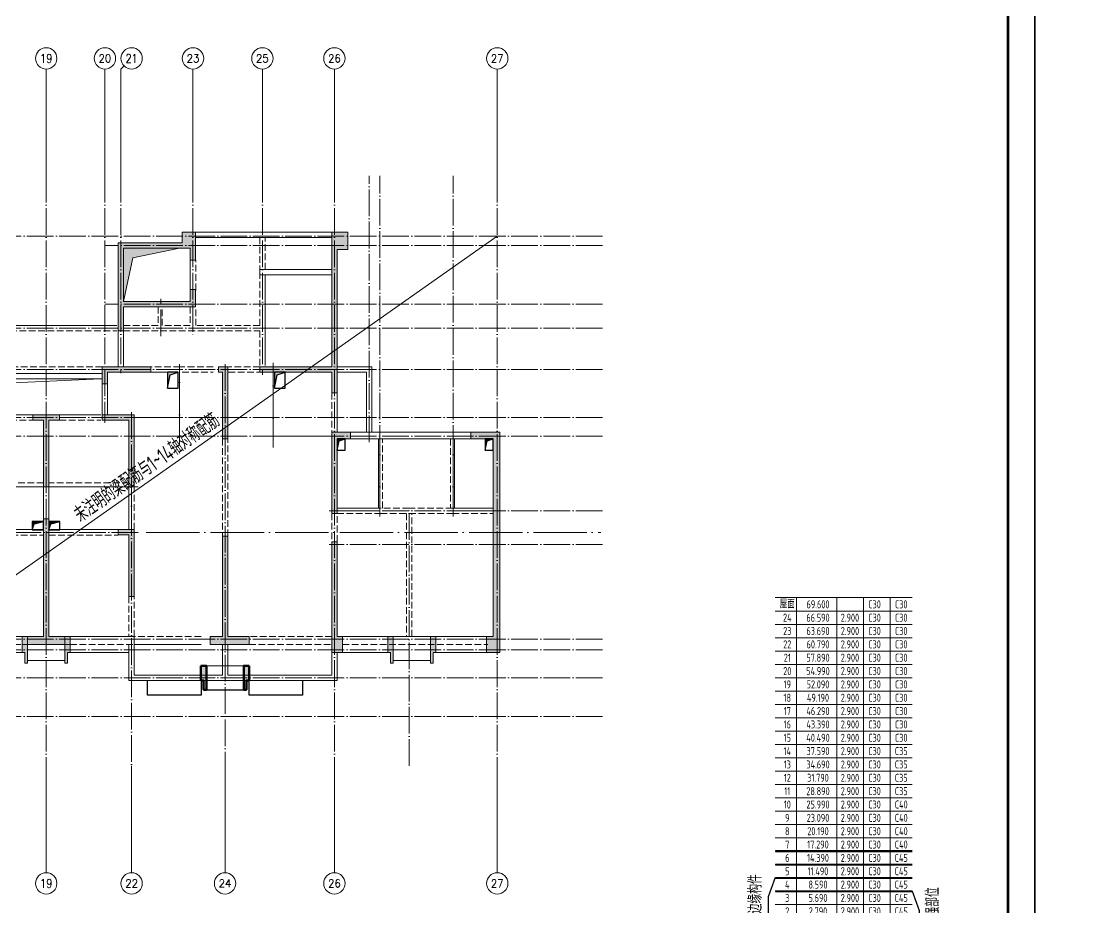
# Model space of a CAD drawing. Extents: x -129922 to 1190196, y -520662 to 139923.
# Drawn here: x 928330 to 967852, y -324683 to -291459 of the extents above; entities that cross this region are included whole.
import ezdxf
from ezdxf.enums import TextEntityAlignment as Align

# ---------------------------------------------------------------- set-up
doc = ezdxf.new("R2010")
doc.units = 0
doc.header["$LTSCALE"] = 1000
doc.header["$MEASUREMENT"] = 0
doc.linetypes.add('DASH', pattern=[0.35, 0.25, -0.1])
doc.linetypes.add('DOTE', pattern=[2.42, 2, -0.2, 0.02, -0.2])
for name, color, linetype, lineweight in [('A-墙体', 140, 'Continuous', 50), ('A-大样-填充', 8, 'Continuous', 9), ('A-标注-轴号', 3, 'Continuous', 15), ('A-标注-轴号文字', 7, 'Continuous', 15), ('A-轴线-塔楼', 1, 'DOTE', 9), ('A-轴线-隔墙', 41, 'DOTE', 9), ('S-基础-DQ', 6, 'Continuous', 20), ('S-墙柱-HATCH', 251, 'Continuous', 9), ('S-墙柱-WALL', 6, 'Continuous', 20), ('S-大样-DIM', 3, 'Continuous', 20), ('S-大样-HATCH', 251, 'Continuous', 9), ('S-大样-实线', 2, 'Continuous', 20), ('S-板-BEAM', 4, 'DASH', 20), ('S-板-BEAM-CON', 2, 'Continuous', 20), ('S-板-文字', 7, 'Continuous', 20), ('S-板-板面填充', 251, 'Continuous', 20), ('S-板-模板线条', 140, 'Continuous', 20), ('S-板-洞口边线', 211, 'Continuous', 20), ('S-梁-垂直原位标注', 140, 'Continuous', 20), ('S-轴网-轴线', 1, 'DOTE', 9), ('S-通用-TEXT', 7, 'Continuous', 20)]:
    doc.layers.add(name, color=color, linetype=linetype, lineweight=lineweight)
for name, color, linetype in [('HOLE', 5, 'Continuous'), ('HOLE_HATCH', 9, 'Continuous'), ('Y-云图图框', 7, 'Continuous')]:
    doc.layers.add(name, color=color, linetype=linetype)
doc.styles.add('_TCH_AXIS', font='COMPLEX.shx', dxfattribs={"bigfont": 'hztxt.shx'})
doc.styles.add('_YT_Name', font='', dxfattribs={"width": 0.8})
doc.styles.add('_YT_Sign_Text', font='ros.shx', dxfattribs={"width": 0.8, "bigfont": 'hztxt.shx'})
doc.styles.add('COMPLEX', font='COMPLEX')
doc.styles.get("Standard").update_dxf_attribs({"font": 'gbenor.shx', "bigfont": 'gbcbig.shx'})
doc.styles.add('TSSD_NORM', font='tssdeng.shx', dxfattribs={"width": 0.7, "bigfont": 'tssdchn.shx'})
doc.styles.add('TSSD_Rein', font='tssdeng.shx', dxfattribs={"width": 0.7, "bigfont": 'hztxt.shx'})
doc.styles.get('_YT_Name').set_extended_font_data('SimHei')

# ---------------------------------------------------------------- blocks, each defined once
blk = doc.blocks.new('20191023.11405152')
at = {"layer": 'S-大样-HATCH'}
h = blk.add_hatch(color=256, dxfattribs=at)
h.dxf.hatch_style = 1
h.paths.add_polyline_path([(-100, 0), (0, 0), (0, -400), (100, -400), (100, 600), (-100, 600)])
at = {"layer": 'S-大样-实线'}
blk.add_lwpolyline([(-100, 0), (0, 0), (0, -400), (100, -400), (100, 600), (-100, 600)], close=True, dxfattribs=at)
blk = doc.blocks.new('ECMCTK_A1_横_单行图名--0')
at = {"color": 4}
blk.add_lwpolyline([(0, 0), (841, 0), (841, 594), (0, 594)], close=True, dxfattribs=at)
at = {"const_width": 1}
blk.add_lwpolyline([(25, 10), (831, 10), (831, 584), (25, 584)], close=True, dxfattribs=at)
at = {"color": 80, "flags": 3}
for tag, height, p in [('YTHQINS', 3, (34.31, 585.5)), ('ECMCKEY', 3, (292.07, 288.23)), ('YTTQINS', 5.62, (848.03, 12.81)), ('YTFRAME', 3, (652.76, 5.84)), ('YTBARCODE_T1', 3, (749.78, 5.95))]:
    blk.add_attdef(tag, text='', height=height, dxfattribs=at).set_placement(p, align=Align.MIDDLE_CENTER)
for tag, height, style, width, p in [('证书编号', 4, '_YT_Sign_Text', 0.8, (708.87, 43.81)), ('审查批准号', 4, '_YT_Sign_Text', 0.8, (761.06, 43.81)), ('工程号', 4, '_YT_Sign_Text', 0.5, (804.08, 44.12)), ('设计单位', 6, '_YT_Name', 0.8, (623.75, 38.6)), ('建设单位', 4, '_YT_Sign_Text', 0.8, (734.96, 36.11)), ('阶段', 4, '_YT_Sign_Text', 0.8, (804.08, 35.81)), ('项目号', 4, '_YT_Sign_Text', 0.5, (822.08, 33.72)), ('项目名称', 4, '_YT_Sign_Text', 0.8, (734.96, 28.11)), ('专业', 4, '_YT_Sign_Text', 0.8, (804.08, 27.31)), ('图纸编号', 4, '_YT_Sign_Text', 0.5, (803.93, 19.36)), ('图纸名称', 4.5, '_YT_Name', 0.8, (735.39, 15.06)), ('出图比例', 4.2, '_YT_Sign_Text', 0.8, (681.82, 11.78)), ('日期', 4, '_YT_Sign_Text', 0.5, (803.88, 12.13)), ('版本号', 4, '_YT_Sign_Text', 0.8, (822.08, 13))]:
    blk.add_attdef(tag, text='', height=height, dxfattribs=dict(style=style, width=width)).set_placement(p, align=Align.CENTER)
at = {"style": '_YT_Sign_Text', "width": 0.8, "flags": 3}
for tag, p, height in [('[审定人]', (590.95, 27.81), 4.1), ('{审定人}', (605.87, 26.45), 6.24), ('[校对人]', (642.23, 27.82), 4.1), ('{校对人}', (658.35, 26.53), 6.24), ('[审核人]', (591.01, 19.76), 4.1), ('{审核人}', (606.98, 18.44), 6.24), ('[设计人]', (642.47, 20.21), 4.1), ('{设计人}', (658.48, 18.54), 6.24), ('[项目负责人]', (590.78, 12.01), 4.1), ('{项目负责人}', (608.28, 10.72), 6.24), ('[专业负责人]', (642.74, 11.77), 4.1), ('{专业负责人}', (658.58, 10.36), 6.24)]:
    blk.add_attdef(tag, p, '', height=height, dxfattribs=at)
at = {"color": 80, "flags": 3}
for tag, p in [('YTBZSIT', (25, 10)), ('EXT_TK_LEFT', (25, 10)), ('YTQRCODE', (551.04, 11.91))]:
    blk.add_attdef(tag, p, '', height=3, dxfattribs=at)
blk = doc.blocks.new('27F')
at = {"layer": 'S-通用-TEXT'}
for p, q in [((1009, 15068), (6141, 15068)), ((1809, 15068), (1809, 1293)), ((3309, 15068), (3309, 1293)), ((4309, 1293), (4309, 15068)), ((5309, 1293), (5309, 15068)), ((1009, 14568), (6141, 14568)), ((1009, 14068), (6141, 14068)), ((1009, 13568), (6141, 13568)), ((1009, 13068), (6141, 13068)), ((1009, 12568), (6141, 12568)), ((1009, 12068), (6141, 12068)), ((1009, 11568), (6141, 11568)), ((1009, 11068), (6141, 11068)), ((1009, 10568), (6141, 10568)), ((1009, 10068), (6141, 10068)), ((1009, 9568), (6141, 9568)), ((1009, 9068), (6141, 9068)), ((1009, 8568), (6141, 8568)), ((1009, 8068), (6141, 8068)), ((1009, 7568), (6141, 7568)), ((1009, 7068), (6141, 7068)), ((1009, 6568), (6141, 6568)), ((1009, 6068), (6141, 6068)), ((1009, 5568), (6141, 5568)), ((1009, 5068), (6141, 5068)), ((1009, 4568), (6141, 4568)), ((1009, 4068), (6141, 4068)), ((1009, 3568), (6141, 3568)), ((1009, 3068), (6141, 3068)), ((1009, 2068), (6141, 2068)), ((1009, 2007), (6141, 2007)), ((1009, 1293), (6141, 1293))]:
    blk.add_line(p, q, dxfattribs=at)
at = {"layer": 'S-通用-TEXT', "linetype": 'DASH'}
for p, q in [((1009, 2629), (6141, 2629)), ((1009, 2568), (6141, 2568)), ((1009, 2568), (6141, 2568)), ((1009, 2568), (6141, 2568))]:
    blk.add_line(p, q, dxfattribs=at)
at = {"layer": 'S-通用-TEXT'}
for points in [[(1009, 4586, 50, 50, 0), (744, 3854, 50, 50, 0), (745, 2735, 50, 50, 0), (1009, 2068, 0, 0, 0)], [(6141, 4074, 50, 50, 0), (6406, 3342, 50, 50, 0), (6406, 2735, 50, 50, 0), (6141, 2068, 0, 0, 0)]]:
    blk.add_lwpolyline(points, format="xyseb", dxfattribs=at)
at = {"layer": 'S-通用-TEXT', "const_width": 50}
blk.add_lwpolyline([(2361, 0), (4977, 0)], dxfattribs=at)
at = {"layer": 'S-通用-TEXT', "style": 'TSSD_Rein', "width": 0.7}
for s, p in [('屋面', (1459, 14818)), ('69.600', (2609, 14818)), ('C30', (4728, 14818)), ('C30', (5728, 14818)), ('24', (1459, 14318)), ('66.590', (2609, 14318)), ('2.900', (3806, 14318)), ('C30', (4728, 14318)), ('C30', (5728, 14318)), ('23', (1459, 13818)), ('63.690', (2609, 13818)), ('2.900', (3806, 13818)), ('C30', (4728, 13818)), ('C30', (5728, 13818)), ('22', (1459, 13318)), ('60.790', (2609, 13318)), ('2.900', (3806, 13318)), ('C30', (4728, 13318)), ('C30', (5728, 13318)), ('21', (1459, 12818)), ('57.890', (2609, 12818)), ('2.900', (3806, 12818)), ('C30', (4728, 12818)), ('C30', (5728, 12818)), ('20', (1459, 12318)), ('54.990', (2609, 12318)), ('2.900', (3806, 12318)), ('C30', (4728, 12318)), ('C30', (5728, 12318)), ('19', (1459, 11818)), ('52.090', (2609, 11818)), ('2.900', (3806, 11818)), ('C30', (4728, 11818)), ('C30', (5728, 11818)), ('18', (1459, 11318)), ('49.190', (2609, 11318)), ('2.900', (3806, 11318)), ('C30', (4728, 11318)), ('C30', (5728, 11318)), ('17', (1459, 10818)), ('46.290', (2609, 10818)), ('2.900', (3806, 10818)), ('C30', (4728, 10818)), ('C30', (5728, 10818)), ('16', (1459, 10318)), ('43.390', (2609, 10318)), ('2.900', (3806, 10318)), ('C30', (4728, 10318)), ('C30', (5728, 10318)), ('15', (1459, 9818)), ('40.490', (2609, 9818)), ('2.900', (3806, 9818)), ('C30', (4728, 9818)), ('C30', (5728, 9818)), ('14', (1459, 9318)), ('37.590', (2609, 9318)), ('2.900', (3806, 9318)), ('C30', (4728, 9318)), ('13', (1459, 8818)), ('34.690', (2609, 8818)), ('2.900', (3806, 8818)), ('C30', (4728, 8818)), ('12', (1459, 8318)), ('31.790', (2609, 8318)), ('2.900', (3806, 8318)), ('C30', (4728, 8318)), ('11', (1459, 7818)), ('28.890', (2609, 7818)), ('2.900', (3806, 7818)), ('C30', (4728, 7818)), ('10', (1459, 7318)), ('25.990', (2609, 7318)), ('2.900', (3806, 7318)), ('C30', (4728, 7318)), ('C40', (5728, 7318)), ('9', (1459, 6818)), ('23.090', (2609, 6818)), ('2.900', (3806, 6818)), ('C30', (4728, 6818)), ('C40', (5728, 6818)), ('8', (1459, 6318)), ('20.190', (2609, 6318)), ('2.900', (3806, 6318)), ('C30', (4728, 6318)), ('C40', (5728, 6318)), ('7', (1459, 5818)), ('17.290', (2609, 5818)), ('2.900', (3806, 5818)), ('C30', (4728, 5818)), ('C40', (5728, 5818)), ('6', (1459, 5318)), ('14.390', (2609, 5318)), ('2.900', (3806, 5318)), ('C30', (4728, 5318)), ('5', (1459, 4818)), ('11.490', (2609, 4818)), ('2.900', (3806, 4818)), ('C30', (4728, 4818)), ('4', (1459, 4318)), ('8.590', (2609, 4318)), ('2.900', (3806, 4318)), ('C30', (4728, 4318)), ('3', (1459, 3818)), ('5.690', (2609, 3818)), ('2.900', (3806, 3818)), ('C30', (4728, 3818)), ('2', (1459, 3318)), ('2.790', (2609, 3318)), ('2.900', (3806, 3318)), ('C30', (4728, 3318)), ('1', (1459, 2818)), ('-0.150', (2520, 2818)), ('2.940', (3806, 2818)), ('C30', (4728, 2818)), ('-1', (1349, 2318)), ('基础顶', (2520, 2318)), ('按实际', (3806, 2318)), ('详地下室', (4792, 2318)), ('标高 Hg', (2609, 1827)), ('层高', (3806, 1827)), ('梁、板', (4726, 1833)), ('墙、柱', (5726, 1833)), ('层号', (1459, 1674)), ('（m）', (2609, 1475)), ('（m）', (3806, 1475)), ('砼标号', (4726, 1480)), ('砼标号', (5726, 1480))]:
    blk.add_text(s, height=300, dxfattribs=at).set_placement(p, align=Align.MIDDLE_CENTER)
at = {"layer": 'S-通用-TEXT', "color": 6, "style": 'TSSD_Rein', "width": 0.7}
for s, p in [('C35', (5728, 9318)), ('C35', (5728, 8818)), ('C35', (5728, 8318)), ('C35', (5728, 7818)), ('C45', (5728, 5318)), ('C45', (5728, 4818)), ('C45', (5728, 4318)), ('C45', (5728, 3818)), ('C45', (5728, 3318)), ('C45', (5728, 2818)), ('C45', (5728, 2318))]:
    blk.add_text(s, height=300, dxfattribs=at).set_placement(p, align=Align.MIDDLE_CENTER)
at = {"layer": 'S-通用-TEXT', "color": 7, "style": 'TSSD_Rein', "width": 0.7}
for s, p in [('约束边缘构件', (500, 2502)), ('底部加强部位', (7150, 2013))]:
    blk.add_text(s, height=500, rotation=90, dxfattribs=at).set_placement(p)
at = {"layer": 'S-通用-TEXT', "style": 'TSSD_NORM', "width": 0.7}
for s, p in [('结 构 层 楼 面 ', (2665, 706)), ('标 高 砼 标 号', (2665, 106))]:
    blk.add_text(s, height=400, dxfattribs=at).set_placement(p)
blk = doc.blocks.new('24F')
at = {"layer": 'S-通用-TEXT'}
blk.add_blockref('27F', (0, 0), dxfattribs=at)
blk = doc.blocks.new('sfdhgfjhgfkjhgkjhgk')
at = {"layer": 'S-板-BEAM'}
for p, q in [((6627091, -1417404), (6627091, -1418704)), ((6627291, -1418604), (6627291, -1417404)), ((6624691, -1419379), (6624691, -1418254)), ((6627091, -1418704), (6627091, -1420704)), ((6623291, -1420004), (6623291, -1420704)), ((6623441, -1420704), (6623441, -1420004)), ((6624491, -1420004), (6624491, -1420704)), ((6624691, -1420704), (6624691, -1420004)), ((6623291, -1420704), (6621991, -1420704)), ((6624491, -1420704), (6623441, -1420704)), ((6627091, -1420704), (6624691, -1420704)), ((6615291, -1420904), (6621741, -1420904)), ((6621991, -1420904), (6623366, -1420904)), ((6623366, -1420904), (6627091, -1420904)), ((6627091, -1420904), (6627091, -1422204)), ((6621191, -1422254), (6616991, -1422254)), ((6624116, -1422254), (6623016, -1422254)), ((6625341, -1422254), (6624116, -1422254)), ((6627091, -1422254), (6625916, -1422254)), ((6624191, -1422454), (6625341, -1422454)), ((6625916, -1422454), (6627641, -1422454)), ((6629791, -1423224), (6629791, -1424704)), ((6617041, -1424254), (6618591, -1424254)), ((6619591, -1424254), (6621141, -1424254)), ((6625691, -1424954), (6625691, -1428604)), ((6625891, -1428604), (6625891, -1424954)), ((6631691, -1427554), (6631691, -1424954)), ((6634241, -1424954), (6634241, -1427554)), ((6618991, -1426604), (6615991, -1426604)), ((6622191, -1426604), (6619191, -1426604)), ((6622391, -1428354), (6622391, -1426754)), ((6629791, -1427754), (6629791, -1428804)), ((6629991, -1427754), (6631616, -1427754)), ((6629991, -1428804), (6629991, -1427754)), ((6632691, -1427554), (6631616, -1427554)), ((6631616, -1427754), (6632691, -1427754)), ((6632591, -1427754), (6632591, -1432354)), ((6634316, -1427554), (6632691, -1427554)), ((6632691, -1427754), (6634316, -1427754)), ((6632791, -1432354), (6632791, -1427754)), ((6634316, -1427754), (6635841, -1427754)), ((6616391, -1428554), (6618991, -1428554)), ((6619191, -1428554), (6621791, -1428554)), ((6622191, -1430854), (6622191, -1432354)), ((6622391, -1432354), (6622391, -1430854)), ((6615791, -1432654), (6618191, -1432654)), ((6619991, -1432654), (6622391, -1432654)), ((6624891, -1432354), (6622391, -1432354)), ((6629791, -1432354), (6626691, -1432354)), ((6626691, -1432654), (6629791, -1432654)), ((6630191, -1432654), (6632691, -1432654)), ((6632691, -1432654), (6635641, -1432654))]:
    blk.add_line(p, q, dxfattribs=at)
at = {"layer": 'S-板-BEAM-CON'}
for p, q in [((6627191, -1417204), (6624691, -1417204)), ((6629791, -1417204), (6627191, -1417204)), ((6624691, -1417404), (6627191, -1417404)), ((6627191, -1417404), (6629791, -1417404)), ((6624491, -1418254), (6624491, -1419379)), ((6629791, -1418604), (6627091, -1418604)), ((6627091, -1418804), (6629791, -1418804)), ((6627291, -1422204), (6627291, -1418804)), ((6621741, -1420704), (6615291, -1420704)), ((6621791, -1420904), (6621791, -1422254)), ((6621991, -1422254), (6621991, -1420904)), ((6631291, -1422254), (6629991, -1422254)), ((6631291, -1424704), (6631291, -1422254)), ((6616991, -1422504), (6621191, -1422504)), ((6616991, -1422704), (6621191, -1422704)), ((6623016, -1422454), (6624041, -1422454)), ((6629991, -1422454), (6631091, -1422454)), ((6631091, -1422454), (6631091, -1424704)), ((6621191, -1422894), (6621191, -1424054)), ((6621391, -1424054), (6621391, -1422894)), ((6629991, -1424704), (6629991, -1423224)), ((6618591, -1424054), (6617041, -1424054)), ((6621141, -1424054), (6619591, -1424054)), ((6631191, -1424704), (6630491, -1424704)), ((6631616, -1424704), (6631191, -1424704)), ((6634316, -1424704), (6631616, -1424704)), ((6635001, -1424704), (6634316, -1424704)), ((6630491, -1424954), (6631191, -1424954)), ((6631191, -1424954), (6631616, -1424954)), ((6631541, -1424954), (6631541, -1427554)), ((6634316, -1424954), (6631616, -1424954)), ((6631616, -1424954), (6634316, -1424954)), ((6634316, -1424954), (6635001, -1424954)), ((6634391, -1427554), (6634391, -1424954)), ((6615991, -1426754), (6618991, -1426754)), ((6618991, -1426754), (6618991, -1428354)), ((6619191, -1426754), (6622191, -1426754)), ((6619191, -1426754), (6619191, -1428354)), ((6622191, -1426754), (6622191, -1428354)), ((6631616, -1427554), (6629991, -1427554)), ((6635841, -1427554), (6634316, -1427554)), ((6618991, -1428354), (6616391, -1428354)), ((6621791, -1428354), (6619191, -1428354)), ((6618191, -1432354), (6615791, -1432354)), ((6622391, -1432354), (6619991, -1432354)), ((6622191, -1432654), (6622191, -1434004)), ((6622391, -1433804), (6622391, -1432354)), ((6622391, -1432654), (6624891, -1432654)), ((6625691, -1432654), (6625691, -1433804)), ((6625891, -1433804), (6625891, -1432654)), ((6632691, -1432354), (6630191, -1432354)), ((6635641, -1432354), (6632691, -1432354)), ((6629791, -1432954), (6629791, -1433804)), ((6629991, -1434004), (6629991, -1432954)), ((6625691, -1433804), (6622391, -1433804)), ((6629791, -1433804), (6625891, -1433804)), ((6622191, -1434004), (6625791, -1434004)), ((6625791, -1434004), (6629991, -1434004))]:
    blk.add_line(p, q, dxfattribs=at)
at = {"layer": 'S-板-模板线条', "lineweight": -3}
for p, q in [((6622891, -1434554), (6622891, -1434004)), ((6624891, -1434004), (6624891, -1434554)), ((6626691, -1434554), (6626691, -1434004)), ((6628691, -1434004), (6628691, -1434554)), ((6624891, -1434554), (6622891, -1434554)), ((6625091, -1434354), (6626491, -1434354)), ((6628691, -1434554), (6626691, -1434554))]:
    blk.add_line(p, q, dxfattribs=at)
at = {"layer": 'S-板-模板线条', "ltscale": 0.5}
blk.add_lwpolyline([(6636091, -1432954), (6633591, -1432954), (6633591, -1433354), (6633491, -1433354), (6633491, -1433254), (6632091, -1433254), (6632091, -1433354), (6631991, -1433354), (6631991, -1432954), (6629991, -1432954), (6629991, -1434004), (6626691, -1434004), (6626691, -1433454), (6624891, -1433454), (6624891, -1434004), (6622191, -1434004), (6622191, -1432954), (6619891, -1432954), (6619891, -1433354), (6619791, -1433354), (6619791, -1433254), (6618391, -1433254), (6618391, -1433354), (6618291, -1433354), (6618291, -1432954), (6615991, -1432954)], dxfattribs=at)
blk = doc.blocks.new('_AXISO')
blk.add_circle((0, 0), 0.5)
at = {"layer": 'S-板-文字', "style": 'COMPLEX', "width": 1.041667}
blk.add_attdef('A', text='', height=0.56, dxfattribs=at).set_placement((-0.25, -0.28), (0.25, -0.28), align=Align.FIT)
blk = doc.blocks.new('ZHOUWANG3')
at = {"layer": 'A-标注-轴号'}
for p, q in [((118952, 248942), (118952, 252942)), ((121152, 248942), (121152, 252942)), ((121869, 253059), (121752, 252942)), ((121752, 248942), (121752, 252942)), ((124452, 248942), (124452, 252942)), ((127052, 248942), (127052, 252942)), ((129752, 248942), (129752, 252942)), ((135852, 248942), (135852, 252942)), ((118952, 226834), (118952, 222834)), ((122152, 226834), (122152, 222834)), ((125652, 226834), (125652, 222834)), ((129752, 226834), (129752, 222834)), ((135852, 226834), (135852, 222834))]:
    blk.add_line(p, q, dxfattribs=at)
at = {"layer": 'A-轴线-塔楼', "linetype": 'DOTE', "ltscale": 0.5}
for p, q in [((118952, 248942), (118952, 226834)), ((121152, 248942), (121152, 239686)), ((121752, 248942), (121752, 241550)), ((124452, 248942), (124452, 242986)), ((127052, 248942), (127052, 241486)), ((129752, 248942), (129752, 226834)), ((135852, 248942), (135852, 226834)), ((139798, 246686), (85362, 246686)), ((139798, 246336), (121152, 246336)), ((139798, 244136), (121152, 244136)), ((139798, 243236), (85362, 243236)), ((125652, 241886), (125652, 226834)), ((139798, 241686), (85362, 241686)), ((122152, 240086), (122152, 225988)), ((139798, 239886), (85362, 239886)), ((139798, 239186), (85362, 239186)), ((122394, 235586), (101608, 235586)), ((139798, 231586), (85362, 231586)), ((139798, 228686), (85362, 228686))]:
    blk.add_line(p, q, dxfattribs=at)
at = {"layer": 'A-轴线-隔墙', "ltscale": 0.5}
for p, q in [((131052, 238966), (131052, 248942)), ((131452, 236186), (131452, 248942)), ((134202, 236186), (134202, 248942)), ((123252, 242936), (123252, 244336)), ((123952, 238886), (123952, 241886)), ((127452, 238770), (127452, 241936)), ((122394, 237286), (101608, 237286)), ((139798, 236386), (129552, 236386)), ((132552, 226834), (132552, 236486)), ((139798, 235136), (129552, 235136)), ((139798, 231186), (85362, 231186)), ((139798, 230136), (85362, 230136))]:
    blk.add_line(p, q, dxfattribs=at)
at = {"layer": 'A-标注-轴号'}
ref = blk.add_blockref('_AXISO', (118952, 253342), dxfattribs=dict(at, xscale=800, yscale=800, zscale=800))
ref.add_attrib('A', '19', dxfattribs={"layer": 'A-标注-轴号文字', "height": 328.4, "style": '_TCH_AXIS'}).set_placement((118725, 253178), (119179, 253178), align=Align.FIT)
ref = blk.add_blockref('_AXISO', (121152, 253342), dxfattribs=dict(at, xscale=800, yscale=800, zscale=800))
ref.add_attrib('A', '20', dxfattribs={"layer": 'A-标注-轴号文字', "height": 294.3, "style": '_TCH_AXIS'}).set_placement((120914, 253195), (121390, 253195), align=Align.FIT)
ref = blk.add_blockref('_AXISO', (122152, 253342), dxfattribs=dict(at, xscale=800, yscale=800, zscale=800))
ref.add_attrib('A', '21', dxfattribs={"layer": 'A-标注-轴号文字', "height": 328.4, "style": '_TCH_AXIS'}).set_placement((121925, 253178), (122379, 253178), align=Align.FIT)
ref = blk.add_blockref('_AXISO', (124452, 253342), dxfattribs=dict(at, xscale=800, yscale=800, zscale=800))
ref.add_attrib('A', '23', dxfattribs={"layer": 'A-标注-轴号文字', "height": 294.3, "style": '_TCH_AXIS'}).set_placement((124214, 253195), (124690, 253195), align=Align.FIT)
ref = blk.add_blockref('_AXISO', (127052, 253342), dxfattribs=dict(at, xscale=800, yscale=800, zscale=800))
ref.add_attrib('A', '25', dxfattribs={"layer": 'A-标注-轴号文字', "height": 294.3, "style": '_TCH_AXIS'}).set_placement((126814, 253195), (127290, 253195), align=Align.FIT)
ref = blk.add_blockref('_AXISO', (129752, 253342), dxfattribs=dict(at, xscale=800, yscale=800, zscale=800))
ref.add_attrib('A', '26', dxfattribs={"layer": 'A-标注-轴号文字', "height": 294.3, "style": '_TCH_AXIS'}).set_placement((129514, 253195), (129990, 253195), align=Align.FIT)
ref = blk.add_blockref('_AXISO', (135852, 253342), dxfattribs=dict(at, xscale=800, yscale=800, zscale=800))
ref.add_attrib('A', '27', dxfattribs={"layer": 'A-标注-轴号文字', "height": 294.3, "style": '_TCH_AXIS'}).set_placement((135614, 253195), (136090, 253195), align=Align.FIT)
ref = blk.add_blockref('_AXISO', (118952, 222434), dxfattribs=dict(at, xscale=800, yscale=800, zscale=800))
ref.add_attrib('A', '19', dxfattribs={"layer": 'A-标注-轴号文字', "height": 328.4, "style": '_TCH_AXIS'}).set_placement((118725, 222269), (119179, 222269), align=Align.FIT)
ref = blk.add_blockref('_AXISO', (122152, 222434), dxfattribs=dict(at, xscale=800, yscale=800, zscale=800))
ref.add_attrib('A', '22', dxfattribs={"layer": 'A-标注-轴号文字', "height": 294.3, "style": '_TCH_AXIS'}).set_placement((121914, 222286), (122390, 222286), align=Align.FIT)
ref = blk.add_blockref('_AXISO', (125652, 222434), dxfattribs=dict(at, xscale=800, yscale=800, zscale=800))
ref.add_attrib('A', '24', dxfattribs={"layer": 'A-标注-轴号文字', "height": 282.2, "style": '_TCH_AXIS'}).set_placement((125410, 222293), (125894, 222293), align=Align.FIT)
ref = blk.add_blockref('_AXISO', (129752, 222434), dxfattribs=dict(at, xscale=800, yscale=800, zscale=800))
ref.add_attrib('A', '26', dxfattribs={"layer": 'A-标注-轴号文字', "height": 294.3, "style": '_TCH_AXIS'}).set_placement((129514, 222286), (129990, 222286), align=Align.FIT)
ref = blk.add_blockref('_AXISO', (135852, 222434), dxfattribs=dict(at, xscale=800, yscale=800, zscale=800))
ref.add_attrib('A', '27', dxfattribs={"layer": 'A-标注-轴号文字', "height": 294.3, "style": '_TCH_AXIS'}).set_placement((135614, 222286), (136090, 222286), align=Align.FIT)
blk = doc.blocks.new('sgjhfgjhgj')
at = {"layer": 'HOLE_HATCH', "ltscale": 0.5}
for points in [[(295419, 605212), (295819, 605212), (295519, 605112), (295419, 604612)], [(299419, 605212), (299819, 605212), (299519, 605112), (299419, 604612)], [(301769, 602712), (302069, 602712), (301844, 602637), (301769, 602292)], [(307319, 602712), (307619, 602712), (307394, 602637), (307319, 602292)], [(290348, 599612), (290769, 599612), (290423, 599537), (290348, 599312)], [(290969, 599612), (291381, 599612), (291044, 599537), (290969, 599312)]]:
    blk.add_hatch(color=256, dxfattribs=at).paths.add_polyline_path(points)
at = {"layer": 'HOLE', "ltscale": 0.5}
for points in [[(295419, 604612), (295819, 604612), (295819, 605212), (295419, 605212)], [(299419, 604612), (299819, 604612), (299819, 605212), (299419, 605212)], [(301769, 602292), (302069, 602292), (302069, 602712), (301769, 602712)], [(307319, 602292), (307619, 602292), (307619, 602712), (307319, 602712)], [(290348, 599312), (290769, 599312), (290769, 599612), (290348, 599612)], [(290969, 599312), (291381, 599312), (291381, 599612), (290969, 599612)]]:
    blk.add_lwpolyline(points, close=True, dxfattribs=at)
for points in [[(295419, 604612), (295519, 605112), (295819, 605212)], [(299419, 604612), (299519, 605112), (299819, 605212)], [(301769, 602292), (301844, 602637), (302069, 602712)], [(307319, 602292), (307394, 602637), (307619, 602712)], [(290348, 599312), (290423, 599537), (290769, 599612)], [(290969, 599312), (291044, 599537), (291381, 599612)]]:
    blk.add_lwpolyline(points, dxfattribs=at)
blk = doc.blocks.new('safhgfjhgfj')
at = {"layer": 'S-墙柱-HATCH', "ltscale": 0.2}
h = blk.add_hatch(color=256, dxfattribs=at)
h.paths.add_polyline_path([(6336110, -688648), (6336110, -694018), (6335910, -694018), (6335910, -693248), (6333210, -693248), (6333210, -693048), (6333310, -693048), (6335910, -693048), (6335910, -687998), (6336510, -687998), (6336510, -688648)])
h.paths.add_polyline_path([(6312710, -703448), (6312710, -703148), (6311910, -703148), (6311910, -698748), (6311710, -698748), (6311710, -703148), (6310910, -703148), (6310910, -703448)])
h.paths.add_polyline_path([(6311910, -697548), (6311710, -697548), (6311710, -695048), (6311310, -695048), (6311310, -694848), (6312310, -694848), (6312310, -695048), (6311910, -695048)])
h.paths.add_polyline_path([(6325110, -697548), (6325310, -697548), (6325310, -695048), (6325710, -695048), (6325710, -694848), (6324710, -694848), (6324710, -695048), (6325110, -695048)])
h.paths.add_polyline_path([(6324310, -703448), (6324310, -703148), (6325110, -703148), (6325110, -698748), (6325310, -698748), (6325310, -703148), (6326110, -703148), (6326110, -703448)])
h.paths.add_polyline_path([(6331360, -703448), (6331360, -703148), (6331810, -703148), (6331810, -699398), (6332010, -699398), (6332010, -703148), (6332810, -703148), (6332810, -703448)])
h.paths.add_polyline_path([(6332010, -695748), (6331810, -695748), (6331810, -693248), (6331660, -693248), (6331660, -693048), (6332010, -693048)])
h.paths.add_polyline_path([(6336310, -703148), (6336110, -703148), (6336110, -699598), (6335910, -699598), (6335910, -703748), (6336310, -703748)])
h.paths.add_polyline_path([(6336610, -695748), (6336110, -695748), (6336110, -698548), (6335910, -698548), (6335910, -695498), (6336610, -695498)])
h.paths.add_polyline_path([(6319410, -703448), (6319410, -703148), (6318610, -703148), (6318610, -699398), (6318410, -699398), (6318410, -703148), (6317610, -703148), (6317610, -703448)])
h.paths.add_polyline_path([(6318410, -695748), (6318610, -695748), (6318610, -693248), (6318960, -693248), (6318960, -693048), (6318060, -693048), (6318060, -693248), (6318410, -693248)])
h.paths.add_polyline_path([(6307910, -693048), (6307910, -693248), (6309510, -693248), (6309510, -693688), (6309710, -693688), (6309710, -693048)])
h.paths.add_polyline_path([(6314110, -693248), (6315860, -693248), (6315860, -693048), (6313910, -693048), (6313910, -693688), (6314110, -693688)])
h.paths.add_polyline_path([(6322910, -693248), (6321160, -693248), (6321160, -693048), (6323110, -693048), (6323110, -693688), (6322910, -693688)])
h.paths.add_polyline_path([(6329135, -693048), (6329135, -693248), (6327510, -693248), (6327510, -693688), (6327310, -693688), (6327310, -693048)])
h.paths.add_polyline_path([(6321360, -691748), (6321360, -690648), (6319760, -690648), (6319760, -688348), (6317260, -688348), (6317260, -690648), (6315660, -690648), (6315660, -691748), (6315860, -691748), (6315860, -690848), (6317960, -690848), (6317960, -690648), (6317460, -690648), (6317460, -688548), (6319560, -688548), (6319560, -690648), (6319060, -690648), (6319060, -690848), (6321160, -690848), (6321160, -691748)])
h.paths.add_polyline_path([(6307910, -690498), (6307910, -691698), (6308110, -691698), (6308110, -687998), (6305610, -687998), (6305610, -688698), (6305810, -688698), (6305810, -688198), (6307910, -688198), (6307910, -690298), (6305810, -690298), (6305810, -689798), (6305610, -689798), (6305610, -690498)])
h.paths.add_polyline_path([(6300910, -688648), (6300910, -694018), (6301110, -694018), (6301110, -693248), (6303810, -693248), (6303810, -693048), (6303710, -693048), (6301110, -693048), (6301110, -687998), (6300510, -687998), (6300510, -688648)])
h.paths.add_polyline_path([(6313910, -695048), (6314910, -695048), (6314910, -697548), (6315110, -697548), (6315110, -694848), (6313910, -694848)])
h.paths.add_polyline_path([(6300410, -695748), (6300910, -695748), (6300910, -698548), (6301110, -698548), (6301110, -695498), (6300410, -695498)])
h.paths.add_polyline_path([(6295310, -703148), (6295060, -703148), (6295060, -695748), (6295900, -695748), (6295900, -695498), (6294810, -695498), (6294810, -703748), (6295310, -703748)])
h.paths.add_polyline_path([(6305660, -703448), (6305660, -703148), (6305210, -703148), (6305210, -699398), (6305010, -699398), (6305010, -703148), (6304210, -703148), (6304210, -703448)])
h.paths.add_polyline_path([(6315110, -701648), (6315110, -699148), (6314510, -699148), (6314510, -699348), (6314910, -699348), (6314910, -701648)])
h.paths.add_polyline_path([(6308710, -699348), (6309110, -699348), (6309110, -699148), (6308510, -699148), (6308510, -701648), (6308710, -701648)])
h.paths.add_polyline_path([(6308710, -695048), (6309710, -695048), (6309710, -694848), (6308510, -694848), (6308510, -697548), (6308710, -697548)])
h.paths.add_polyline_path([(6305010, -695748), (6305210, -695748), (6305210, -693248), (6305360, -693248), (6305360, -693048), (6305010, -693048)])
h.paths.add_polyline_path([(6328110, -690798), (6330810, -690798), (6330810, -690148), (6330610, -690148), (6330610, -690598), (6328110, -690598), (6328110, -688598), (6330610, -688598), (6330610, -689048), (6330810, -689048), (6330810, -687998), (6330310, -687998), (6330310, -688398), (6327910, -688398), (6327910, -691698), (6328110, -691698)])
h.paths.add_polyline_path([(6323110, -695048), (6322110, -695048), (6322110, -697548), (6321910, -697548), (6321910, -694848), (6323110, -694848)])
h.paths.add_polyline_path([(6341710, -703148), (6341960, -703148), (6341960, -695748), (6341120, -695748), (6341120, -695498), (6342210, -695498), (6342210, -703748), (6341710, -703748)])
h.paths.add_polyline_path([(6321910, -701648), (6321910, -699148), (6322510, -699148), (6322510, -699348), (6322110, -699348), (6322110, -701648)])
h.paths.add_polyline_path([(6328310, -699348), (6327910, -699348), (6327910, -699148), (6328510, -699148), (6328510, -701648), (6328310, -701648)])
h.paths.add_polyline_path([(6328310, -695048), (6327310, -695048), (6327310, -694848), (6328510, -694848), (6328510, -697548), (6328310, -697548)])
h.paths.add_polyline_path([(6300710, -703148), (6300910, -703148), (6300910, -699598), (6301110, -699598), (6301110, -703748), (6300710, -703748)])
at = {"layer": 'S-墙柱-WALL'}
for points in [[(6328110, -690798), (6330810, -690798), (6330810, -690148), (6330610, -690148), (6330610, -690598), (6328110, -690598), (6328110, -688598), (6330610, -688598), (6330610, -689048), (6330810, -689048), (6330810, -687998), (6330310, -687998), (6330310, -688398), (6327910, -688398), (6327910, -691698), (6328110, -691698)], [(6336110, -688648), (6336110, -694018), (6335910, -694018), (6335910, -693248), (6333210, -693248), (6333210, -693048), (6333310, -693048), (6333310, -693048), (6335910, -693048), (6335910, -687998), (6336510, -687998), (6336510, -688648)], [(6329135, -693048), (6329135, -693248), (6327510, -693248), (6327510, -693688), (6327310, -693688), (6327310, -693048)], [(6332010, -695748), (6331810, -695748), (6331810, -693248), (6331660, -693248), (6331660, -693048), (6332010, -693048)], [(6325110, -697548), (6325310, -697548), (6325310, -695048), (6325710, -695048), (6325710, -694848), (6324710, -694848), (6324710, -695048), (6325110, -695048)], [(6328310, -695048), (6327310, -695048), (6327310, -694848), (6328510, -694848), (6328510, -697548), (6328310, -697548)], [(6336610, -695748), (6336110, -695748), (6336110, -698548), (6335910, -698548), (6335910, -695498), (6336610, -695498)], [(6341710, -703148), (6341960, -703148), (6341960, -695748), (6341120, -695748), (6341120, -695498), (6342210, -695498), (6342210, -703748), (6341710, -703748)], [(6324310, -703448), (6324310, -703148), (6325110, -703148), (6325110, -698748), (6325310, -698748), (6325310, -703148), (6326110, -703148), (6326110, -703448)], [(6328310, -699348), (6327910, -699348), (6327910, -699148), (6328510, -699148), (6328510, -701648), (6328310, -701648)], [(6331360, -703448), (6331360, -703148), (6331810, -703148), (6331810, -699398), (6332010, -699398), (6332010, -703148), (6332810, -703148), (6332810, -703448)], [(6336310, -703148), (6336110, -703148), (6336110, -699598), (6335910, -699598), (6335910, -703748), (6336310, -703748)]]:
    blk.add_lwpolyline(points, close=True, dxfattribs=at)

msp = doc.modelspace()

# ---------------------------------------------------------------- hatches: boundary and pattern name
at = {"layer": 'A-大样-填充', "ltscale": 0.5}
h = msp.add_hatch(color=256, dxfattribs=at)
h.dxf.hatch_style = 1
h.paths.add_polyline_path([(935070.7, -315612.6), (935270.7, -315612.6), (935270.7, -316512.6), (935170.7, -316512.6), (935170.7, -316162.6), (935070.7, -316162.6)])
h = msp.add_hatch(color=256, dxfattribs=at)
h.dxf.hatch_style = 1
h.paths.add_polyline_path([(936870.7, -315612.6), (936670.7, -315612.6), (936670.7, -316512.6), (936770.7, -316512.6), (936770.7, -316162.6), (936870.7, -316162.6)])
at = {"layer": 'S-板-板面填充'}
h = msp.add_hatch(color=256, dxfattribs=at)
h.dxf.hatch_style = 1
h.paths.add_polyline_path([(934270.7, -299962.6), (932170.7, -299962.6), (932170.7, -301962.6), (932516.1, -300333.1)])

# ---------------------------------------------------------------- linework, layer by layer
at = {"layer": 'A-墙体'}
for points in [[(935070.7, -315612.6), (935270.7, -315612.6), (935270.7, -316512.6), (935170.7, -316512.6), (935170.7, -316162.6), (935070.7, -316162.6), (935070.7, -315612.6)], [(936870.7, -315612.6), (936670.7, -315612.6), (936670.7, -316512.6), (936770.7, -316512.6), (936770.7, -316162.6), (936870.7, -316162.6), (936870.7, -315612.6)]]:
    msp.add_lwpolyline(points, dxfattribs=at)
at = {"layer": 'S-基础-DQ', "ltscale": 0.5}
for points in [[(934270.7, -304612.6), (934270.7, -306312.6), (932570.7, -306312.6)], [(939970.7, -307012.6), (937770.7, -307012.6), (937770.7, -304612.6)], [(940270.7, -309812.6), (941770.7, -309812.6), (941770.7, -307112.6)], [(946020.7, -309812.6), (944520.7, -309812.6), (944520.7, -307112.6)], [(932470.7, -310512.6), (932470.7, -308912.6)]]:
    msp.add_lwpolyline(points, dxfattribs=at)
at = {"layer": 'S-板-洞口边线'}
msp.add_lwpolyline([(934270.7, -299962.6), (932170.7, -299962.6), (932170.7, -301962.6), (932516.1, -300333.1)], close=True, dxfattribs=at)
msp.add_lwpolyline([(927220.7, -306212.6), (927475, -305034.5), (931320.7, -304862.6)], dxfattribs=at)
at = {"layer": 'S-梁-垂直原位标注'}
msp.add_lwpolyline([(922570.7, -316112.6), (946170.7, -299512.6)], dxfattribs=at)
at = {"layer": 'S-轴网-轴线'}
msp.add_lwpolyline([(933012.5, -310612.6), (950057.3, -310612.6)], dxfattribs=at)
at = {"layer": 'S-通用-TEXT', "const_width": 80}
for points in [[(956588.7, -322559.9), (961720.6, -322559.9)], [(956588.7, -323059.9), (961720.6, -323059.9)], [(956588.7, -323559.9), (961720.6, -323559.9)], [(956588.7, -324059.9), (961720.6, -324059.9)]]:
    msp.add_lwpolyline(points, dxfattribs=at)

# ---------------------------------------------------------------- block references
for name, p in [('ZHOUWANG3', (810318.8, -546199)), ('sgjhfgjhgj', (638402.1, -909824.7))]:
    msp.add_blockref(name, p)
at = {"layer": 'S-墙柱-HATCH'}
msp.add_blockref('safhgfjhgfj', (-5395939.7, 388635.8), dxfattribs=at)
at = {"layer": 'S-大样-DIM'}
msp.add_blockref('sfdhgfjhgfkjhgkjhgk', (-5689819.9, 1117841.6), dxfattribs=at)
at = {"layer": 'S-大样-实线'}
for p in [(928470.7, -315112.6), (942170.7, -315112.6)]:
    msp.add_blockref('20191023.11405152', p, dxfattribs=at)
at = {"layer": 'S-大样-实线', "xscale": -1}
for p in [(930070.7, -315112.6), (943770.7, -315112.6)]:
    msp.add_blockref('20191023.11405152', p, dxfattribs=at)
at = {"layer": 'S-通用-TEXT'}
msp.add_blockref('24F', (955579.6, -328127.7), dxfattribs=at)
at = {"layer": 'Y-云图图框', "xscale": 100, "yscale": 100, "zscale": 100}
for p in [(882210.6, -340984.2), (966310.6, -340984.2)]:
    msp.add_blockref('ECMCTK_A1_横_单行图名--0', p, dxfattribs=at)

# ---------------------------------------------------------------- texts
at = {"layer": 'S-梁-垂直原位标注', "style": 'TSSD_Rein', "width": 0.7}
msp.add_text('未注明的梁配筋与1~14轴对称配筋', height=600, rotation=35.12216, dxfattribs=at).set_placement((930570.6, -310273.2))

doc.saveas('drawing.dxf')
